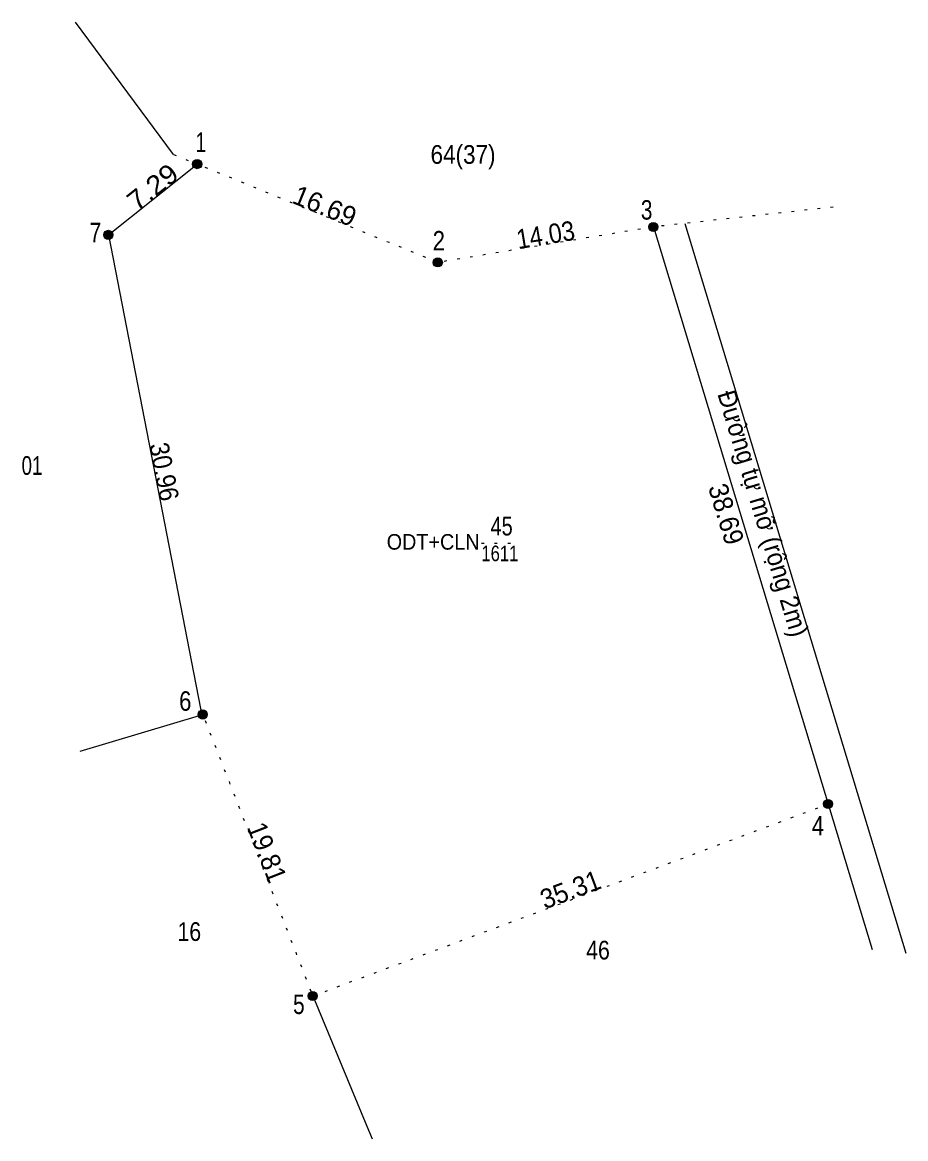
# Model space of a CAD drawing. Header units: metres. Extents: x 534265 to 535647, y 1836382 to 1836975.
# Drawn here: x 535422 to 535478.7, y 1836744.7 to 1836816.3 of the extents above; entities that cross this region are included whole.
import ezdxf
from ezdxf.enums import TextEntityAlignment as Align

# ---------------------------------------------------------------- set-up
doc = ezdxf.new("R2010")
doc.units = ezdxf.units.M
doc.header["$LTSCALE"] = 0.56
doc.linetypes.add('DOTTED', pattern=[1.5, 0.3, -1.2])
for name, color, linetype, lineweight in [('10', 7, 'DOTTED', 13), ('40', 7, 'Continuous', 13), ('63', 7, 'Continuous', 13)]:
    doc.layers.add(name, color=color, linetype=linetype, lineweight=lineweight)
doc.layers.add('32', color=7, linetype='Continuous')

msp = doc.modelspace()

# ---------------------------------------------------------------- hatches: boundary and pattern name
at = {"layer": '63'}
for points in [[(535433.4915, 1836807.24, 1), (535432.9085, 1836807.24, 1)], [(535462.7815, 1836803.21, 1), (535462.1985, 1836803.21, 1)], [(535427.7915, 1836802.7, 1), (535427.2085, 1836802.7, 1)], [(535448.9415, 1836800.93, 1), (535448.3585, 1836800.93, 1)], [(535433.8515, 1836771.92, 1), (535433.2685, 1836771.92, 1)], [(535474.0015, 1836766.18, 1), (535473.4185, 1836766.18, 1)], [(535440.9115, 1836753.86, 1), (535440.3285, 1836753.86, 1)]]:
    msp.add_hatch(color=256, dxfattribs=at).paths.add_polyline_path(points)

# ---------------------------------------------------------------- linework, layer by layer
at = {"layer": '10'}
for p, q in [((535431.69, 1836807.86), (535433.2, 1836807.24)), ((535474.04, 1836804.48), (535462.63, 1836803.23)), ((535451.46, 1836782.91), (535453.89, 1836782.91)), ((535433.41, 1836772.31), (535440.62, 1836753.86)), ((535440.62, 1836753.86), (535473.71, 1836766.18))]:
    msp.add_line(p, q, dxfattribs=at)
at = {"layer": '10', "linetype": 'Continuous'}
for p, q in [((535425.68, 1836769.57), (535433.56, 1836771.92)), ((535440.62, 1836753.86), (535444.09, 1836745.51)), ((535444.09, 1836745.51), (535444.43, 1836744.7))]:
    msp.add_line(p, q, dxfattribs=at)
at = {"layer": '10'}
msp.add_lwpolyline([(535462.49, 1836803.21), (535448.65, 1836800.93), (535433.2, 1836807.24)], dxfattribs=at)
at = {"layer": '40'}
for p, q in [((535431.69, 1836807.86), (535425.39, 1836816.34)), ((535427.5, 1836802.7), (535433.2, 1836807.24)), ((535462.49, 1836803.21), (535476.54, 1836756.85)), ((535464.51, 1836803.44), (535478.69, 1836756.6)), ((535427.5, 1836802.7), (535433.41, 1836772.31))]:
    msp.add_line(p, q, dxfattribs=at)
at = {"layer": '63'}
for centre in [(535433.2, 1836807.24), (535462.49, 1836803.21), (535427.5, 1836802.7), (535448.65, 1836800.93), (535433.56, 1836771.92), (535473.71, 1836766.18), (535440.62, 1836753.86)]:
    msp.add_circle(centre, 0.2915, dxfattribs=at)

# ---------------------------------------------------------------- texts
at = {"layer": '10'}
for s, width, p in [('ODT+CLN', 0.95, (535448.35, 1836782.5)), ('1611', 0.8, (535452.635, 1836781.76))]:
    msp.add_text(s, height=1, dxfattribs=dict(at, width=width)).set_placement(p, align=Align.CENTER)
at = {"layer": '32'}
for s, width, p in [('64(37)', 0.9, (535450.27, 1836807.26)), ('01', 0.75, (535422.595, 1836787.3)), ('45', 0.8, (535452.745, 1836783.41)), ('16', 0.85, (535432.695, 1836757.39)), ('46', 0.85, (535458.935, 1836756.2))]:
    msp.add_text(s, height=1.2, dxfattribs=dict(at, width=width)).set_placement(p, align=Align.CENTER)
at = {"layer": '32', "width": 0.95}
msp.add_text('Đường tự mỡ (rộng 2m)', height=1.2, rotation=286.843, dxfattribs=at).set_placement((535468.9648, 1836784.6538), align=Align.CENTER)
at = {"layer": '63'}
for s, width, p in [(' 1', 0.75, (535433.78, 1836808.02)), (' 3', 0.8, (535462.43, 1836803.68)), (' 7', 0.8, (535427.04, 1836802.23)), (' 2', 0.85, (535449.11, 1836801.7)), (' 6', 0.85, (535432.83, 1836772.16)), (' 4', 0.85, (535473.45, 1836764.16)), (' 5', 0.8, (535440.1, 1836752.7))]:
    msp.add_text(s, height=1.25, dxfattribs=dict(at, width=width)).set_placement(p, align=Align.RIGHT)
for s, rotation, width, p in [('7.29', 38.537, 1.1, (535430.7306, 1836805.2793)), ('14.03', 9.355, 0.9, (535455.6684, 1836802.0862)), ('30.96', 281.005, 0.9, (535430.4687, 1836787.3843)), ('38.69', 286.857, 0.95, (535466.5684, 1836784.6012)), ('19.81', 291.345, 0.95, (535437.1039, 1836762.8475)), ('35.31', 20.421, 0.95, (535457.3819, 1836760.0995))]:
    msp.add_text(s, height=1.25, rotation=rotation, dxfattribs=dict(at, width=width)).set_placement(p, align=Align.CENTER)
msp.add_text('16.69', height=1.25, rotation=337.784, dxfattribs=at).set_placement((535441.1587, 1836803.9805), align=Align.CENTER)

doc.saveas('drawing.dxf')
